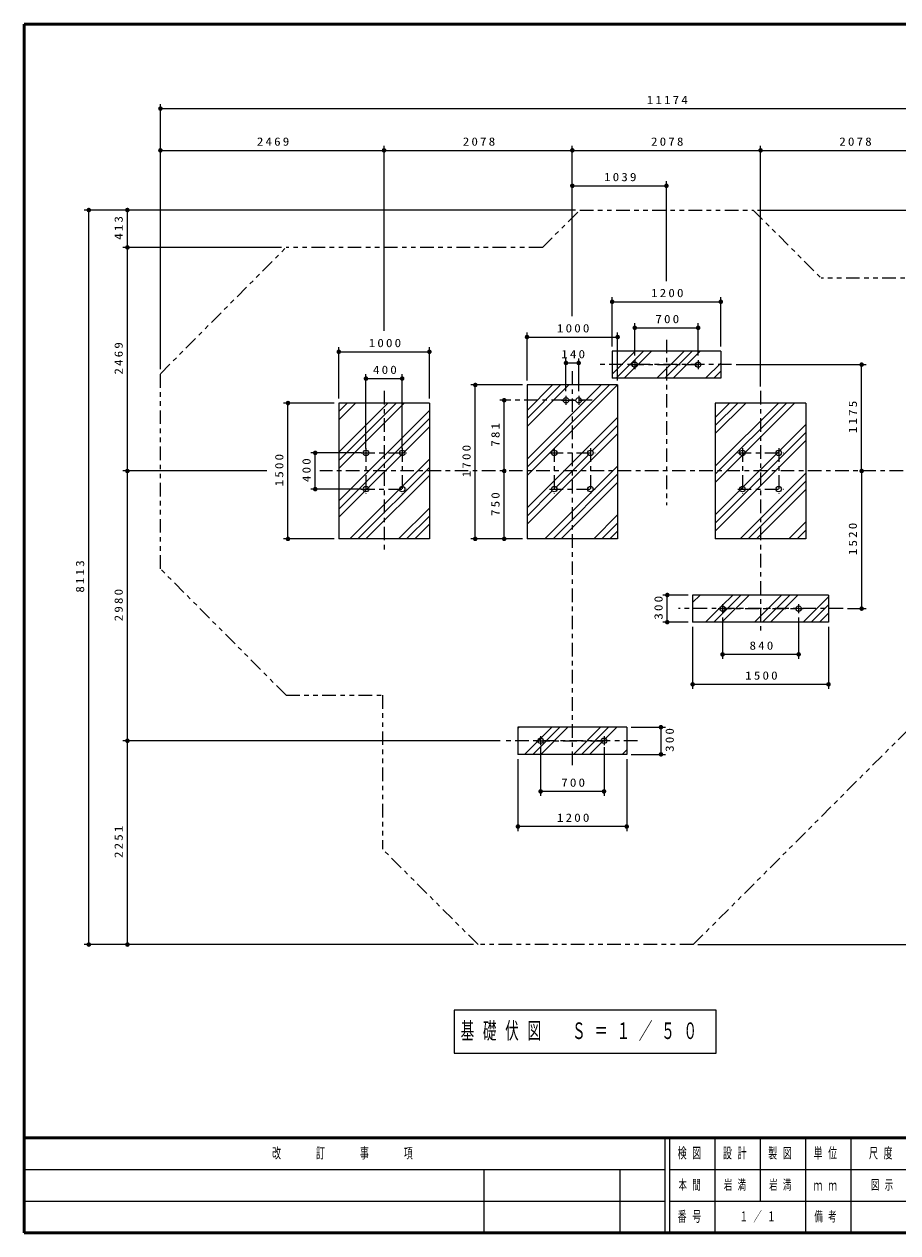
# Model space of a CAD drawing. Units: millimetres on the paper, scale 1:50. Extents: x -385 to 840, y 0 to 267.
# Drawn here: x 455 to 647.9, y 0 to 267 of the extents above; entities that cross this region are included whole.
import ezdxf

# ---------------------------------------------------------------- set-up
doc = ezdxf.new("R2010")
doc.units = ezdxf.units.MM
doc.linetypes.add('USER2', pattern=[6, 3, -1, 1, -1])
doc.linetypes.add('USER3', pattern=[8, 3, -1, 1, -1, 1, -1])
doc.layers.add('1_50', color=7, linetype='Continuous', lineweight=25)
doc.layers.add('LY_3', color=7, linetype='Continuous', lineweight=13)
doc.layers.add('LY_4', color=7, linetype='Continuous')
doc.styles.add('ＭＳ ゴシック', font='')
doc.styles.get('ＭＳ ゴシック').set_extended_font_data('MS Gothic')

# ---------------------------------------------------------------- blocks, each defined once
blk = doc.blocks.new('filled_dot')
at = {"color": 0, "linetype": 'Continuous', "lineweight": -2, "const_width": 1.25}
blk.add_lwpolyline([(-0.625, 0, 1), (0.625, 0, 1)], format="xyb", close=True, dxfattribs=at)

msp = doc.modelspace()

# ---------------------------------------------------------------- linework, layer by layer
at = {"layer": '1_50', "lineweight": 13}
for p, q in [((485.083, 190.765), (485.083, 249.349)), ((485.083, 248.349), (708.563, 248.349)), ((485.083, 239.122), (534.47, 239.122)), ((534.47, 199.275), (534.47, 240.122)), ((534.47, 239.122), (576.039, 239.122)), ((576.039, 202.532), (576.039, 240.122)), ((576.039, 239.122), (617.608, 239.122)), ((617.608, 186.981), (617.608, 240.122)), ((617.608, 239.122), (659.177, 239.122)), ((596.823, 210.249), (596.823, 232.292)), ((576.039, 231.292), (596.823, 231.292)), ((576.702, 225.94), (468.272, 225.94)), ((469.272, 63.676), (469.272, 225.94)), ((477.793, 217.682), (477.793, 225.94)), ((616.945, 225.94), (716.818, 225.94)), ((511.835, 217.682), (476.793, 217.682)), ((477.793, 168.296), (477.793, 217.682)), ((584.823, 195.796), (584.823, 206.676)), ((584.823, 205.676), (608.823, 205.676)), ((608.823, 195.796), (608.823, 206.676)), ((589.823, 193.796), (589.823, 200.92)), ((603.823, 193.796), (603.823, 200.92)), ((566.039, 188.296), (566.039, 198.882)), ((566.039, 197.882), (586.039, 197.882)), ((586.039, 188.296), (586.039, 198.882)), ((589.823, 199.92), (603.823, 199.92)), ((524.47, 184.296), (524.47, 195.625)), ((544.47, 184.296), (544.47, 195.625)), ((524.47, 194.625), (544.47, 194.625)), ((574.639, 185.916), (574.639, 193.166)), ((577.439, 185.916), (577.439, 193.166)), ((584.823, 189.692), (589.927, 194.796)), ((585.723, 188.796), (591.723, 194.796)), ((587.52, 188.796), (593.52, 194.796)), ((594.704, 188.796), (600.704, 194.796)), ((596.5, 188.796), (602.5, 194.796)), ((598.296, 188.796), (604.296, 194.796)), ((530.47, 173.296), (530.47, 189.707)), ((538.47, 173.296), (538.47, 189.707)), ((574.639, 192.166), (577.439, 192.166)), ((605.48, 188.796), (608.823, 192.14)), ((607.276, 188.796), (608.823, 190.343)), ((612.207, 191.796), (640.922, 191.796)), ((639.922, 168.296), (639.922, 191.796)), ((530.47, 188.707), (538.47, 188.707)), ((565.039, 187.296), (553.606, 187.296)), ((554.606, 153.296), (554.606, 187.296)), ((566.039, 181.684), (571.651, 187.296)), ((566.039, 179.888), (573.447, 187.296)), ((566.039, 178.092), (575.243, 187.296)), ((566.039, 170.908), (582.427, 187.296)), ((566.039, 169.111), (584.223, 187.296)), ((566.039, 167.315), (586.02, 187.296)), ((523.47, 183.296), (512.251, 183.296)), ((513.251, 153.296), (513.251, 183.296)), ((524.47, 183.22), (524.546, 183.296)), ((524.47, 181.424), (526.342, 183.296)), ((524.47, 179.628), (528.138, 183.296)), ((524.47, 172.444), (535.322, 183.296)), ((524.47, 170.648), (537.118, 183.296)), ((524.47, 168.851), (538.914, 183.296)), ((524.47, 161.667), (544.47, 181.667)), ((560.778, 183.916), (560, 183.916)), ((561, 168.296), (561, 183.916)), ((607.608, 180.148), (610.756, 183.296)), ((607.608, 178.352), (612.552, 183.296)), ((607.608, 176.556), (614.348, 183.296)), ((607.608, 169.372), (621.533, 183.296)), ((607.608, 167.575), (623.329, 183.296)), ((607.608, 165.779), (625.125, 183.296)), ((524.47, 159.871), (544.47, 179.871)), ((566.039, 160.131), (586.039, 180.131)), ((524.47, 158.075), (544.47, 178.075)), ((566.039, 156.539), (586.039, 176.539)), ((580.443, 172.739), (586.039, 178.335)), ((607.608, 158.595), (627.608, 178.595)), ((607.608, 156.799), (627.608, 176.799)), ((607.608, 155.003), (627.608, 175.003)), ((529.47, 172.296), (518.275, 172.296)), ((519.275, 164.296), (519.275, 172.296)), ((526.875, 153.296), (544.47, 170.891)), ((572.443, 164.739), (579.595, 171.892)), ((508.601, 168.296), (476.793, 168.296)), ((477.793, 108.696), (477.793, 168.296)), ((528.671, 153.296), (544.47, 169.095)), ((561, 153.296), (561, 168.296)), ((569.98, 153.296), (586.039, 169.355)), ((639.922, 168.296), (639.922, 137.896)), ((530.467, 153.296), (544.47, 167.299)), ((571.776, 153.296), (586.039, 167.559)), ((573.572, 153.296), (586.039, 165.763)), ((613.085, 153.296), (627.608, 167.819)), ((614.881, 153.296), (627.608, 166.023)), ((529.47, 164.296), (518.275, 164.296)), ((566.039, 158.335), (571.595, 163.892)), ((616.677, 153.296), (627.608, 164.227)), ((537.651, 153.296), (544.47, 160.115)), ((539.447, 153.296), (544.47, 158.319)), ((580.756, 153.296), (586.039, 158.579)), ((541.243, 153.296), (544.47, 156.523)), ((582.552, 153.296), (586.039, 156.783)), ((584.348, 153.296), (586.039, 154.987)), ((623.862, 153.296), (627.608, 157.043)), ((625.658, 153.296), (627.608, 155.247)), ((523.47, 153.296), (512.251, 153.296)), ((565.039, 153.296), (553.606, 153.296)), ((627.454, 153.296), (627.608, 153.451)), ((601.608, 140.896), (596.002, 140.896)), ((597.002, 134.896), (597.002, 140.896)), ((602.608, 139.227), (604.277, 140.896)), ((607.258, 134.896), (613.258, 140.896)), ((609.037, 138.471), (611.462, 140.896)), ((609.054, 134.896), (615.054, 140.896)), ((616.238, 134.896), (622.238, 140.896)), ((618.034, 134.896), (624.034, 140.896)), ((619.83, 134.896), (625.83, 140.896)), ((627.014, 134.896), (632.608, 140.49)), ((605.462, 134.896), (608.633, 138.068)), ((628.81, 134.896), (632.608, 138.694)), ((630.606, 134.896), (632.608, 136.898)), ((636.83, 137.896), (640.922, 137.896)), ((601.608, 134.896), (596.002, 134.896)), ((602.608, 133.896), (602.608, 120.166)), ((609.208, 135.896), (609.208, 126.783)), ((626.008, 135.896), (626.008, 126.783)), ((632.608, 133.896), (632.608, 120.166)), ((626.008, 127.783), (609.208, 127.783)), ((632.608, 121.166), (602.608, 121.166)), ((564.039, 111.434), (564.301, 111.696)), ((565.485, 105.696), (571.485, 111.696)), ((567.281, 105.696), (573.281, 111.696)), ((569.077, 105.696), (575.077, 111.696)), ((576.262, 105.696), (582.262, 111.696)), ((578.058, 105.696), (584.058, 111.696)), ((579.854, 105.696), (585.854, 111.696)), ((589.039, 111.696), (596.604, 111.696)), ((595.604, 111.696), (595.604, 105.696)), ((560.106, 108.696), (476.793, 108.696)), ((477.793, 63.676), (477.793, 108.696)), ((569.039, 107.296), (569.039, 96.51)), ((583.039, 107.296), (583.039, 96.51)), ((564.039, 104.605), (564.039, 88.758)), ((587.038, 105.696), (588.039, 106.697)), ((588.039, 104.605), (588.039, 88.758)), ((589.039, 105.696), (596.604, 105.696)), ((583.039, 97.51), (569.039, 97.51)), ((588.039, 89.758), (564.039, 89.758)), ((554.227, 63.676), (468.272, 63.676)), ((603.742, 63.676), (716.818, 63.676)), ((549.974, 49.165), (549.974, 39.698)), ((607.774, 49.165), (549.974, 49.165)), ((607.774, 39.698), (607.774, 49.165)), ((549.974, 39.698), (607.774, 39.698))]:
    msp.add_line(p, q, dxfattribs=at)
at = {"layer": '1_50', "linetype": 'USER3', "lineweight": 13}
for p, q in [((569.444, 217.682), (577.702, 225.94)), ((577.702, 225.94), (615.945, 225.94)), ((615.945, 225.94), (630.969, 210.916)), ((485.083, 189.765), (512.835, 217.682)), ((569.444, 217.682), (512.835, 217.682)), ((687.475, 210.916), (630.969, 210.916)), ((485.083, 146.687), (485.083, 189.765)), ((512.835, 118.77), (485.083, 146.687)), ((602.742, 63.676), (664.742, 125.676)), ((512.835, 118.77), (534.139, 118.77)), ((534.139, 118.77), (534.139, 84.764)), ((555.227, 63.676), (534.139, 84.764)), ((602.742, 63.676), (555.227, 63.676))]:
    msp.add_line(p, q, dxfattribs=at)
at = {"layer": '1_50', "linetype": 'USER2', "lineweight": 13}
for p, q in [((596.823, 197.3), (596.823, 160.713)), ((576.039, 190.333), (576.039, 103.322)), ((611.207, 191.796), (581.89, 191.796)), ((534.47, 185.981), (534.47, 150.493)), ((617.608, 185.981), (617.608, 133.03)), ((580.43, 183.916), (561, 183.916)), ((673.06, 168.296), (520.319, 168.296)), ((635.83, 137.896), (599.459, 137.896)), ((590.422, 108.696), (561.106, 108.696)), ((590.429, 108.696), (561.778, 108.696))]:
    msp.add_line(p, q, dxfattribs=at)
at = {"layer": '1_50', "color": 40}
for p, q in [((584.823, 194.796), (584.823, 188.796)), ((608.823, 194.796), (584.823, 194.796)), ((608.823, 194.796), (608.823, 188.796)), ((586.039, 187.296), (566.039, 187.296)), ((566.039, 187.296), (566.039, 153.296)), ((608.823, 188.796), (584.823, 188.796)), ((586.039, 187.296), (586.039, 153.296)), ((524.47, 183.296), (524.47, 153.296)), ((544.47, 183.296), (524.47, 183.296)), ((544.47, 183.296), (544.47, 153.296)), ((607.608, 183.296), (607.608, 153.296)), ((627.608, 183.296), (607.608, 183.296)), ((627.608, 183.296), (627.608, 153.296)), ((544.47, 153.296), (524.47, 153.296)), ((586.039, 153.296), (566.039, 153.296)), ((627.608, 153.296), (607.608, 153.296)), ((602.608, 140.896), (602.608, 134.896)), ((632.608, 140.896), (602.608, 140.896)), ((632.608, 140.896), (632.608, 134.896)), ((632.608, 134.896), (602.608, 134.896)), ((564.039, 111.696), (564.039, 105.696)), ((588.039, 111.696), (564.039, 111.696)), ((588.039, 111.696), (588.039, 105.696)), ((588.039, 105.696), (564.039, 105.696))]:
    msp.add_line(p, q, dxfattribs=at)
at = {"layer": '1_50', "color": 70, "linetype": 'USER2', "lineweight": 13}
for p, q in [((589.823, 192.796), (589.823, 190.796)), ((603.823, 192.796), (603.823, 190.796)), ((588.823, 191.796), (604.823, 191.796)), ((574.639, 184.916), (574.639, 182.916)), ((577.439, 184.916), (577.439, 182.916)), ((573.639, 183.916), (578.439, 183.916)), ((529.419, 172.296), (539.52, 172.296)), ((530.47, 173.347), (530.47, 163.246)), ((538.47, 173.347), (538.47, 163.246)), ((570.988, 172.296), (581.089, 172.296)), ((572.039, 173.347), (572.039, 163.246)), ((580.039, 173.347), (580.039, 163.246)), ((612.558, 172.296), (622.659, 172.296)), ((613.608, 173.347), (613.608, 163.246)), ((621.608, 173.347), (621.608, 163.246)), ((529.419, 164.296), (539.52, 164.296)), ((570.988, 164.296), (581.089, 164.296)), ((612.558, 164.296), (622.659, 164.296)), ((609.208, 138.896), (609.208, 136.896)), ((626.008, 138.896), (626.008, 136.896)), ((608.208, 137.896), (627.008, 137.896)), ((569.039, 109.696), (569.039, 107.696)), ((583.039, 109.696), (583.039, 107.696)), ((568.039, 108.696), (584.039, 108.696))]:
    msp.add_line(p, q, dxfattribs=at)
at = {"layer": '1_50', "color": 70}
for centre in [(589.823, 191.796), (603.823, 191.796), (574.639, 183.916), (577.439, 183.916), (530.47, 172.296), (538.47, 172.296), (572.039, 172.296), (580.039, 172.296), (613.608, 172.296), (621.608, 172.296), (530.47, 164.296), (538.47, 164.296), (572.039, 164.296), (580.039, 164.296), (613.608, 164.296), (621.608, 164.296), (609.208, 137.896), (626.008, 137.896), (569.039, 108.696), (583.039, 108.696)]:
    msp.add_circle(centre, 0.6, dxfattribs=at)
at = {"layer": 'LY_3', "lineweight": 50}
for p, q in [((840, 267), (455, 267)), ((455, 267), (455, 0)), ((455, 21), (840, 21)), ((455, 0), (840, 0))]:
    msp.add_line(p, q, dxfattribs=at)
at = {"layer": 'LY_3', "color": 211, "lineweight": 25}
for p, q in [((596.5, 21), (596.5, 0)), ((597.5, 21), (597.5, 0)), ((607.5, 21), (607.5, 7)), ((617.5, 21), (617.5, 7)), ((627.5, 21), (627.5, 0)), ((637.5, 21), (637.5, 7)), ((597.5, 7), (840, 7))]:
    msp.add_line(p, q, dxfattribs=at)
at = {"layer": 'LY_3'}
for p, q in [((455, 14), (596.5, 14)), ((556.5, 14), (556.5, 0)), ((586.5, 14), (586.5, 0)), ((597.5, 14), (652.5, 14)), ((455, 7), (596.5, 7)), ((607.5, 7), (607.5, 0))]:
    msp.add_line(p, q, dxfattribs=at)
at = {"layer": 'LY_3', "lineweight": 25}
msp.add_line((637.5, 7), (637.5, 0), dxfattribs=at)

# ---------------------------------------------------------------- block references
at = {"layer": '1_50', "lineweight": 13, "xscale": 0.4, "yscale": 0.4}
for p in [(485.083, 248.349), (485.083, 239.122), (534.47, 239.122), (576.039, 239.122), (617.608, 239.122), (576.039, 231.292), (584.823, 205.676), (589.823, 199.92), (566.039, 197.882), (524.47, 194.625), (574.639, 192.166), (530.47, 188.707), (609.208, 127.783), (602.608, 121.166), (569.039, 97.51), (564.039, 89.758)]:
    msp.add_blockref('filled_dot', p, dxfattribs=at)
for p, rotation in [((534.47, 239.122), 180), ((576.039, 239.122), 180), ((617.608, 239.122), 180), ((596.823, 231.292), 180), ((469.272, 225.94), 270), ((477.793, 225.94), 270), ((477.793, 217.682), 270), ((477.793, 217.682), 90), ((608.823, 205.676), 180), ((603.823, 199.92), 180), ((586.039, 197.882), 180), ((544.47, 194.625), 180), ((577.439, 192.166), 180), ((639.922, 191.796), 270), ((538.47, 188.707), 180), ((554.606, 187.296), 270), ((561, 183.916), 270), ((513.251, 183.296), 270), ((519.275, 172.296), 270), ((477.793, 168.296), 270), ((477.793, 168.296), 90), ((561, 168.296), 90), ((561, 168.296), 270), ((639.922, 168.296), 90), ((639.922, 168.296), 270), ((519.275, 164.296), 90), ((513.251, 153.296), 90), ((554.606, 153.296), 90), ((561, 153.296), 90), ((597.002, 140.896), 270), ((639.922, 137.896), 90), ((597.002, 134.896), 90), ((626.008, 127.783), 180), ((632.608, 121.166), 180), ((595.604, 111.696), 270), ((477.793, 108.696), 270), ((477.793, 108.696), 90), ((595.604, 105.696), 90), ((583.039, 97.51), 180), ((588.039, 89.758), 180), ((469.272, 63.676), 90), ((477.793, 63.676), 90)]:
    msp.add_blockref('filled_dot', p, dxfattribs=dict(at, rotation=rotation))

# ---------------------------------------------------------------- texts
at = {"layer": '1_50', "style": 'ＭＳ ゴシック'}
for s, insert, char_height, attachment_point in [('\\T1.33;\\W1.15;11174', (597.24, 249.349), 1.833, 8), ('\\T1.33;\\W1.15;2469', (510.193, 240.122), 1.833, 8), ('\\T1.33;\\W1.15;2078', (555.663, 240.122), 1.833, 8), ('\\T1.33;\\W1.15;2078', (597.233, 240.122), 1.833, 8), ('\\T1.33;\\W1.15;2078', (638.802, 240.122), 1.833, 8), ('\\T1.33;\\W1.15;1039', (586.854, 232.292), 1.833, 8), ('\\T1.33;\\W1.15;1200', (597.244, 206.676), 1.833, 8), ('\\T1.33;\\W1.15;1000', (576.46, 198.882), 1.833, 8), ('\\T1.33;\\W1.15;700', (597.24, 200.92), 1.833, 8), ('\\T1.33;\\W1.15;1000', (534.891, 195.625), 1.833, 8), ('\\T1.33;\\W1.15;140', (576.46, 193.166), 1.833, 8), ('\\T1.33;\\W1.15;400', (534.886, 189.707), 1.833, 8), ('\\T1.33;\\W1.15;840', (618.023, 128.783), 1.833, 8), ('\\T1.33;\\W1.15;1500', (618.029, 122.166), 1.833, 8), ('\\T1.33;\\W1.15;700', (576.455, 98.51), 1.833, 8), ('\\T1.33;\\W1.15;1200', (576.46, 90.758), 1.833, 8), ('\\T1.64;\\W0.6;基礎伏図\u3000Ｓ＝１／５０', (551.374, 44.432), 3.666, 4)]:
    msp.add_mtext(s, dxfattribs=dict(at, insert=insert, char_height=char_height, attachment_point=attachment_point))
at = {"layer": '1_50', "char_height": 1.833, "rotation": 90, "style": 'ＭＳ ゴシック'}
for s, insert, attachment_point in [('\\T1.33;\\W1.15;413', (476.793, 222.228), 8), ('\\T1.33;\\W1.15;2469', (476.793, 193.406), 8), ('\\T1.33;\\W1.15;1175', (638.922, 180.467), 8), ('\\T1.33;\\W1.15;781', (560, 176.523), 8), ('\\T1.33;\\W1.15;1700', (553.606, 170.717), 8), ('\\T1.33;\\W1.15;1500', (512.251, 168.717), 8), ('\\T1.33;\\W1.15;400', (518.275, 168.713), 8), ('\\T1.33;\\W1.15;750', (560, 161.211), 8), ('\\T1.33;\\W1.15;1520', (638.922, 153.519), 8), ('\\T1.33;\\W1.15;8113', (468.272, 145.229), 8), ('\\T1.33;\\W1.15;2980', (476.793, 138.905), 8), ('\\T1.33;\\W1.15;300', (596.002, 138.313), 8), ('\\T1.33;\\W1.15;300', (596.604, 109.113), 2), ('\\T1.33;\\W1.15;2251', (476.793, 86.614), 8)]:
    msp.add_mtext(s, dxfattribs=dict(at, insert=insert, attachment_point=attachment_point))
at = {"layer": 'LY_3', "color": 4, "attachment_point": 4, "style": 'ＭＳ ゴシック'}
for s, insert, char_height in [('\\T1.64;\\W0.6;改\u3000\u3000訂\u3000\u3000事\u3000\u3000項', (509.75, 17.5), 2.346), ('\\T1.64;\\W0.6;検図', (599.3, 17.5), 2.346), ('\\T1.64;\\W0.6;設計', (609.3, 17.5), 2.346), ('\\T1.64;\\W0.6;製図', (619.3, 17.5), 2.346), ('\\T1.64;\\W0.6;単位', (629.3, 17.5), 2.346), ('\\T1.64;\\W0.6;尺度', (641.55, 17.5), 2.346), ('\\T1.64;\\W0.6;ｍｍ', (629.3, 10.5), 2.346), ('\\T1.64;\\W0.6;番号', (599.3, 3.5), 2.346), ('\\T1.64;\\W0.6;備考', (629.5, 3.5), 2.199)]:
    msp.add_mtext(s, dxfattribs=dict(at, insert=insert, char_height=char_height))
at = {"layer": 'LY_4', "char_height": 2.199, "attachment_point": 4, "style": 'ＭＳ ゴシック'}
for s, insert in [('\\T1.64;\\W0.6;本間', (599.5, 10.5)), ('\\T1.64;\\W0.6;岩満', (609.5, 10.5)), ('\\T1.64;\\W0.6;岩満', (619.5, 10.5)), ('\\T1.64;\\W0.6;図示', (642, 10.5)), ('\\T1.64;\\W0.6;１／１', (613, 3.5))]:
    msp.add_mtext(s, dxfattribs=dict(at, insert=insert))

doc.saveas('drawing.dxf')
